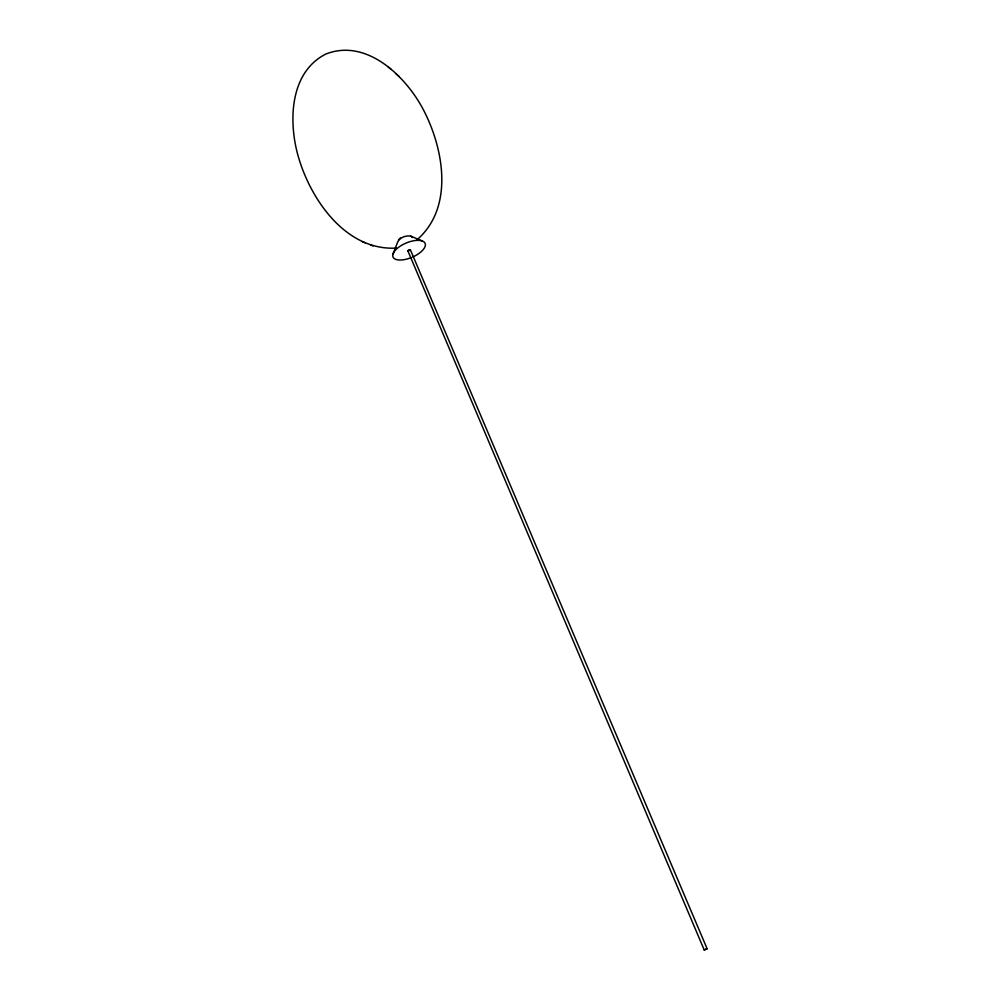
<?xml version="1.0" encoding="UTF-8"?>
<svg xmlns="http://www.w3.org/2000/svg" width="1000" height="1000" viewBox="0 0 1000 1000"><rect width="100%" height="100%" fill="white"/><g stroke="black" fill="none" stroke-linecap="round" stroke-linejoin="round"><path stroke-width="1.5" d="M392.825 254.6L397.713 241.938C399.9 237.413 405.875 235.263 410.662 236.112L422.062 240.912M707.138 948.763L704.225 950L407.837 250.763L408.925 249.688L410.363 249.762L707.138 948.763L705.588 949.362M704.225 950L705.212 949.525M409.875 250.512L410.363 249.762M417.337 239.513C454.625 206.675 443.438 147.062 422.512 108.112C404.712 75.312 366 38.125 325.788 54.075C288.775 72.8 288.3 123.775 298.85 158.488C311.737 201.2 346.613 250.925 396.413 248.088M408.612 251.012L407.837 250.763M362.113 241.6L365.125 242.8M370.487 244.938L373.013 245.95M410.662 236.112L411.662 236.663A25.863 5.7 30.4 0 1 412.2 237.463M388.137 66.838L391.138 69.5M395.913 73.737L399.137 76.6M411.3 257.6A17.45 7.713 -23 0 1 393.75 252.35A17.45 7.713 -23 0 1 421.362 240.7A17.45 7.713 -23 0 1 412.688 257.013M398.475 240.05A6.863 3.088 -23 0 1 400.475 238.025"/></g></svg>
